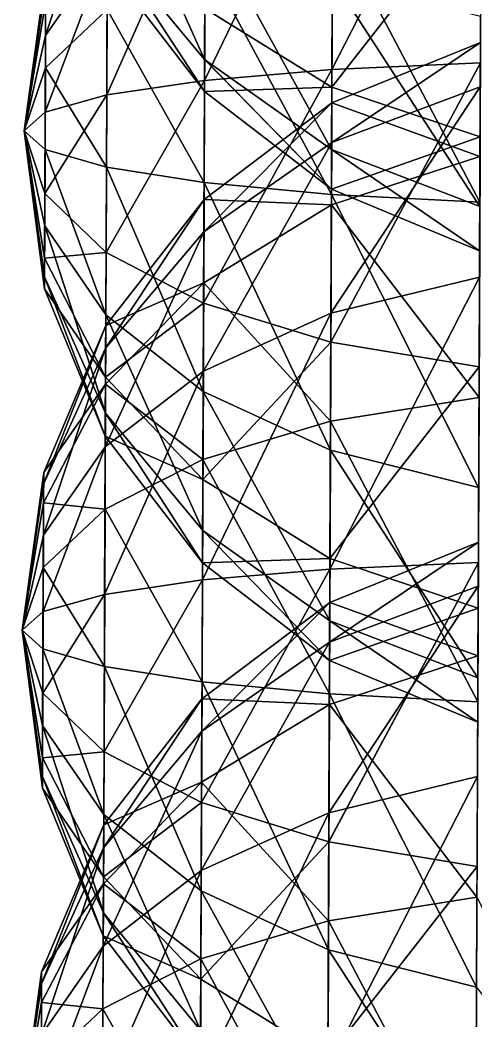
# Model space of a CAD drawing. Header units: metres. Extents: x -322 to 100, y -423 to 142.
# Drawn here: x -321.1 to -298.87, y -146.46 to -97.6 of the extents above; entities that cross this region are included whole.
import ezdxf

# ---------------------------------------------------------------- set-up
doc = ezdxf.new("R2010")
doc.units = ezdxf.units.M

msp = doc.modelspace()

# ---------------------------------------------------------------- linework, layer by layer
for points in [[(-298.59286, -85.75849, -1009.8299), (-305.83557, -87.521576, -1012.2316), (-305.88666, -100.01371, -1007.25073), (-305.88657, -100.01361, -1007.2506)], [(-298.59286, -85.75849, -1009.8299), (-305.88666, -100.01371, -1007.25073), (-298.64987, -99.69166, -1004.2744), (-298.64978, -99.69156, -1004.2743)], [(-305.83557, -87.521576, -1012.2316), (-312.0604, -90.3479, -1016.05225), (-312.1021, -100.54768, -1011.98535), (-312.10202, -100.547585, -1011.9852)], [(-305.83557, -87.521576, -1012.2316), (-312.1021, -100.54768, -1011.98535), (-305.88666, -100.01371, -1007.25073), (-305.88657, -100.01361, -1007.2506)], [(-316.82343, -89.23666, -1027.128), (-319.84763, -95.871605, -1029.9855), (-319.8578, -98.36051, -1026.8297), (-319.8577, -98.36041, -1026.8296)], [(-316.82343, -89.23666, -1027.128), (-319.8578, -98.36051, -1026.8297), (-316.8431, -94.04486, -1021.0314), (-316.84302, -94.04476, -1021.03125)], [(-312.09787, -99.517944, -609.37573), (-316.84204, -93.79035, -606.92194), (-316.82236, -88.98215, -613.0186), (-316.82227, -88.98205, -613.0185)], [(-312.09787, -99.517944, -609.37573), (-316.82236, -88.98215, -613.0186), (-312.07004, -92.71811, -617.99774), (-312.06995, -92.71801, -617.9976)], [(-312.0604, -90.3479, -1016.05225), (-316.8431, -94.04486, -1021.0314), (-316.87262, -101.257195, -1018.15564), (-316.87253, -101.257095, -1018.1555)], [(-312.0604, -90.3479, -1016.05225), (-316.87262, -101.257195, -1018.15564), (-312.1021, -100.54768, -1011.98535), (-312.10202, -100.547585, -1011.9852)], [(-305.84695, -90.31527, -577.1292), (-312.08768, -97.02893, -588.3091), (-305.89017, -100.87492, -585.45734), (-305.89008, -100.874825, -585.4572)], [(-298.61642, -91.52847, -574.3758), (-305.84695, -90.31527, -577.1292), (-305.89017, -100.87492, -585.45734), (-305.89008, -100.874825, -585.4572)], [(-298.61642, -91.52847, -574.3758), (-305.89017, -100.87492, -585.45734), (-298.6646, -103.30623, -583.6646), (-298.66452, -103.30613, -583.6645)], [(-298.67767, -106.491776, -1061.8296), (-305.85718, -92.801575, -1056.9208), (-298.61694, -91.64757, -1059.6742), (-298.61685, -91.64747, -1059.6741)], [(-305.90262, -103.923325, -611.2586), (-312.09787, -99.517944, -609.37573), (-312.07004, -92.71811, -617.99774), (-312.06995, -92.71801, -617.9976)], [(-305.9116, -106.11053, -1058.8533), (-312.078, -94.659004, -1052.5408), (-305.85718, -92.801575, -1056.9208), (-305.8571, -92.801476, -1056.9207)], [(-305.90262, -103.923325, -611.2586), (-312.07004, -92.71811, -617.99774), (-305.86856, -95.595276, -621.81836), (-305.86847, -95.59518, -621.81824)], [(-298.67767, -106.491776, -1061.8296), (-305.9116, -106.11053, -1058.8533), (-305.85718, -92.801575, -1056.9208), (-305.8571, -92.801476, -1056.9207)], [(-312.1043, -101.09581, -598.509), (-316.8466, -94.906075, -599.238), (-316.84204, -93.79035, -606.92194), (-316.84195, -93.79025, -606.9218)], [(-312.1043, -101.09581, -598.509), (-316.84204, -93.79035, -606.92194), (-312.09787, -99.517944, -609.37573), (-312.09778, -99.517845, -609.3756)], [(-316.8431, -94.04486, -1021.0314), (-319.8578, -98.36051, -1026.8297), (-319.87308, -102.093895, -1025.3411), (-319.873, -102.093796, -1025.341)], [(-316.8431, -94.04486, -1021.0314), (-319.87308, -102.093895, -1025.3411), (-316.87262, -101.257195, -1018.15564), (-316.87253, -101.257095, -1018.1555)], [(-312.12247, -105.52572, -1054.1187), (-316.85556, -97.09327, -1046.8326), (-312.078, -94.659004, -1052.5408), (-312.0779, -94.658905, -1052.5406)], [(-305.9116, -106.11053, -1058.8533), (-312.12247, -105.52572, -1054.1187), (-312.078, -94.659004, -1052.5408), (-312.0779, -94.658905, -1052.5406)], [(-312.08768, -97.02893, -588.3091), (-316.8466, -94.906075, -599.238), (-312.1043, -101.09581, -598.509), (-312.10422, -101.09571, -598.50885)], [(-319.85135, -96.782646, -1037.6964), (-320.89902, -103.000755, -1033.052), (-319.84525, -95.29407, -1033.963), (-319.84515, -95.29397, -1033.9629)], [(-319.84525, -95.29407, -1033.963), (-320.89902, -103.000755, -1033.052), (-319.84763, -95.871605, -1029.9855), (-319.84753, -95.871506, -1029.9854)], [(-298.67853, -106.70628, -612.44226), (-305.90262, -103.923325, -611.2586), (-305.86856, -95.595276, -621.81836), (-305.86847, -95.59518, -621.81824)], [(-298.67853, -106.70628, -612.44226), (-305.86856, -95.595276, -621.81836), (-298.64053, -97.41755, -624.2201), (-298.64044, -97.41745, -624.22)], [(-319.84763, -95.871605, -1029.9855), (-320.89902, -103.000755, -1033.052), (-319.8578, -98.36051, -1026.8297), (-319.8577, -98.36041, -1026.8296)], [(-319.86426, -99.93849, -1040.1854), (-320.89902, -103.000755, -1033.052), (-319.85135, -96.782646, -1037.6964), (-319.85126, -96.78255, -1037.6963)], [(-316.85556, -97.09327, -1046.8326), (-319.86426, -99.93849, -1040.1854), (-319.85135, -96.782646, -1037.6964), (-319.85126, -96.78255, -1037.6963)], [(-316.887, -104.7772, -1047.9484), (-319.86426, -99.93849, -1040.1854), (-316.85556, -97.09327, -1046.8326), (-316.85547, -97.09317, -1046.8325)], [(-312.12247, -105.52572, -1054.1187), (-316.887, -104.7772, -1047.9484), (-316.85556, -97.09327, -1046.8326), (-316.85547, -97.09317, -1046.8325)], [(-305.89017, -100.87492, -585.45734), (-312.08768, -97.02893, -588.3091), (-312.1043, -101.09581, -598.509), (-312.10422, -101.09571, -598.50885)], [(-319.8578, -98.36051, -1026.8297), (-320.89902, -103.000755, -1033.052), (-319.87308, -102.093895, -1025.3411), (-319.873, -102.093796, -1025.341)], [(-298.64578, -98.7, -868.5076), (-305.8933, -101.64668, -868.156), (-305.9012, -103.57916, -854.8469), (-305.90112, -103.57906, -854.8468)], [(-298.64578, -98.7, -868.5076), (-305.9012, -103.57916, -854.8469), (-298.6546, -100.8554, -853.6633), (-298.6545, -100.8553, -853.6632)], [(-298.66852, -104.25546, -882.4409), (-305.8933, -101.64668, -868.156), (-298.64578, -98.7, -868.5076), (-298.6457, -98.6999, -868.5075)], [(-305.91052, -105.85581, -597.9495), (-312.1043, -101.09581, -598.509), (-312.09787, -99.517944, -609.37573), (-312.09778, -99.517845, -609.3756)], [(-305.91052, -105.85581, -597.9495), (-312.09787, -99.517944, -609.37573), (-305.90262, -103.923325, -611.2586), (-305.90253, -103.923225, -611.2585)], [(-319.88052, -103.91598, -1040.763), (-320.89902, -103.000755, -1033.052), (-319.86426, -99.93849, -1040.1854), (-319.86417, -99.93839, -1040.1853)], [(-316.887, -104.7772, -1047.9484), (-319.88052, -103.91598, -1040.763), (-319.86426, -99.93849, -1040.1854), (-319.86417, -99.93839, -1040.1853)], [(-305.88666, -100.01371, -1007.25073), (-312.1021, -100.54768, -1011.98535), (-312.14655, -111.4144, -1013.56323), (-312.14645, -111.4143, -1013.5631)], [(-305.88666, -100.01371, -1007.25073), (-312.14655, -111.4144, -1013.56323), (-305.9411, -113.322655, -1009.1832), (-305.941, -113.322556, -1009.1831)], [(-298.64987, -99.69166, -1004.2744), (-305.88666, -100.01371, -1007.25073), (-305.9411, -113.322655, -1009.1832), (-305.941, -113.322556, -1009.1831)], [(-298.64987, -99.69166, -1004.2744), (-305.9411, -113.322655, -1009.1832), (-298.71057, -114.53586, -1006.4298), (-298.71048, -114.53576, -1006.4297)], [(-312.1021, -100.54768, -1011.98535), (-316.87262, -101.257195, -1018.15564), (-316.90405, -108.941124, -1019.27136), (-316.90396, -108.941025, -1019.27124)], [(-312.1021, -100.54768, -1011.98535), (-316.90405, -108.941124, -1019.27136), (-312.14655, -111.4144, -1013.56323), (-312.14645, -111.4143, -1013.5631)], [(-305.89017, -100.87492, -585.45734), (-312.1043, -101.09581, -598.509), (-305.91052, -105.85581, -597.9495), (-305.91043, -105.85571, -597.9494)], [(-298.6546, -100.8554, -853.6633), (-305.9012, -103.57916, -854.8469), (-305.9353, -111.90723, -844.2872), (-305.9352, -111.90713, -844.28705)], [(-298.6546, -100.8554, -853.6633), (-305.9353, -111.90723, -844.2872), (-298.6926, -110.14414, -841.88544), (-298.6925, -110.14404, -841.8853)], [(-298.6646, -103.30623, -583.6646), (-305.89017, -100.87492, -585.45734), (-305.91052, -105.85581, -597.9495), (-305.91043, -105.85571, -597.9494)], [(-316.87262, -101.257195, -1018.15564), (-319.87308, -102.093895, -1025.3411), (-319.88934, -106.07139, -1025.9186), (-319.88925, -106.07129, -1025.9185)], [(-316.87262, -101.257195, -1018.15564), (-319.88934, -106.07139, -1025.9186), (-316.90405, -108.941124, -1019.27136), (-316.90396, -108.941025, -1019.27124)], [(-319.87308, -102.093895, -1025.3411), (-320.89902, -103.000755, -1033.052), (-319.88934, -106.07139, -1025.9186), (-319.88925, -106.07129, -1025.9185)], [(-305.8933, -101.64668, -868.156), (-312.12585, -106.35585, -867.59656), (-312.1323, -107.933716, -856.7298), (-312.1322, -107.93362, -856.7297)], [(-305.8933, -101.64668, -868.156), (-312.1323, -107.933716, -856.7298), (-305.9012, -103.57916, -854.8469), (-305.90112, -103.57906, -854.8468)], [(-305.9137, -106.62758, -880.6482), (-312.12585, -106.35585, -867.59656), (-305.8933, -101.64668, -868.156), (-305.89322, -101.64658, -868.1559)], [(-298.66852, -104.25546, -882.4409), (-305.9137, -106.62758, -880.6482), (-305.8933, -101.64668, -868.156), (-305.89322, -101.64658, -868.1559)], [(-319.88934, -106.07139, -1025.9186), (-320.89902, -103.000755, -1033.052), (-319.90225, -109.22723, -1028.4076), (-319.90216, -109.22713, -1028.4075)], [(-319.90225, -109.22723, -1028.4076), (-320.89902, -103.000755, -1033.052), (-319.90833, -110.71581, -1032.141), (-319.90823, -110.71571, -1032.1409)], [(-319.90833, -110.71581, -1032.141), (-320.89902, -103.000755, -1033.052), (-319.90598, -110.13827, -1036.1185), (-319.90588, -110.13817, -1036.1184)], [(-319.90598, -110.13827, -1036.1185), (-320.89902, -103.000755, -1033.052), (-319.89578, -107.64936, -1039.2743), (-319.8957, -107.64926, -1039.2742)], [(-319.89578, -107.64936, -1039.2743), (-320.89902, -103.000755, -1033.052), (-319.88052, -103.91598, -1040.763), (-319.88043, -103.91588, -1040.7628)], [(-305.9012, -103.57916, -854.8469), (-312.1323, -107.933716, -856.7298), (-312.16013, -114.73355, -848.1078), (-312.16003, -114.73345, -848.10767)], [(-305.9012, -103.57916, -854.8469), (-312.16013, -114.73355, -848.1078), (-305.9353, -111.90723, -844.2872), (-305.9352, -111.90713, -844.28705)], [(-298.6646, -103.30623, -583.6646), (-305.91052, -105.85581, -597.9495), (-298.68735, -108.861694, -597.5979), (-298.68726, -108.861595, -597.5978)], [(-316.9165, -111.98953, -1045.0726), (-319.89578, -107.64936, -1039.2743), (-319.88052, -103.91598, -1040.763), (-319.88043, -103.91588, -1040.7628)], [(-316.9165, -111.98953, -1045.0726), (-319.88052, -103.91598, -1040.763), (-316.887, -104.7772, -1047.9484), (-316.8869, -104.7771, -1047.9482)], [(-298.68735, -108.861694, -597.5979), (-305.91052, -105.85581, -597.9495), (-305.90262, -103.923325, -611.2586), (-305.90253, -103.923225, -611.2585)], [(-298.68735, -108.861694, -597.5979), (-305.90262, -103.923325, -611.2586), (-298.67853, -106.70628, -612.44226), (-298.67844, -106.706184, -612.44214)], [(-298.71667, -116.03322, -891.72974), (-305.9137, -106.62758, -880.6482), (-298.66852, -104.25546, -882.4409), (-298.66843, -104.25536, -882.4408)], [(-312.16418, -115.725494, -1050.0518), (-316.9165, -111.98953, -1045.0726), (-316.887, -104.7772, -1047.9484), (-316.8869, -104.7771, -1047.9482)], [(-312.16418, -115.725494, -1050.0518), (-316.887, -104.7772, -1047.9484), (-312.12247, -105.52572, -1054.1187), (-312.12238, -105.52562, -1054.1185)], [(-305.9627, -118.60266, -1053.8723), (-312.16418, -115.725494, -1050.0518), (-312.12247, -105.52572, -1054.1187), (-312.12238, -105.52562, -1054.1185)], [(-305.9627, -118.60266, -1053.8723), (-312.12247, -105.52572, -1054.1187), (-305.9116, -106.11053, -1058.8533), (-305.9115, -106.11043, -1058.8531)], [(-316.90405, -108.941124, -1019.27136), (-319.88934, -106.07139, -1025.9186), (-319.90225, -109.22723, -1028.4076), (-319.90216, -109.22713, -1028.4075)], [(-312.12585, -106.35585, -867.59656), (-316.9186, -112.506584, -866.86755), (-316.92316, -113.62231, -859.1836), (-316.92307, -113.62221, -859.1835)], [(-312.12585, -106.35585, -867.59656), (-316.92316, -113.62231, -859.1836), (-312.1323, -107.933716, -856.7298), (-312.1322, -107.93362, -856.7297)], [(-312.1425, -110.42274, -877.79645), (-316.9186, -112.506584, -866.86755), (-312.12585, -106.35585, -867.59656), (-312.12576, -106.35575, -867.59644)], [(-305.9137, -106.62758, -880.6482), (-312.1425, -110.42274, -877.79645), (-312.12585, -106.35585, -867.59656), (-312.12576, -106.35575, -867.59644)], [(-298.73468, -120.424934, -1056.274), (-305.9627, -118.60266, -1053.8723), (-305.9116, -106.11053, -1058.8533), (-305.9115, -106.11043, -1058.8531)], [(-298.73468, -120.424934, -1056.274), (-305.9116, -106.11053, -1058.8533), (-298.67767, -106.491776, -1061.8296), (-298.67758, -106.49168, -1061.8295)], [(-305.9569, -117.187225, -888.9763), (-312.1425, -110.42274, -877.79645), (-305.9137, -106.62758, -880.6482), (-305.9136, -106.62748, -880.6481)], [(-298.71667, -116.03322, -891.72974), (-305.9569, -117.187225, -888.9763), (-305.9137, -106.62758, -880.6482), (-305.9136, -106.62748, -880.6481)], [(-305.9137, -106.62758, -880.6482), (-305.9137, -106.62758, -880.6482), (-305.9569, -117.187225, -888.9763), (-305.95682, -117.187126, -888.9762)], [(-316.9362, -116.79774, -1038.976), (-319.90598, -110.13827, -1036.1185), (-319.89578, -107.64936, -1039.2743), (-319.8957, -107.64926, -1039.2742)], [(-316.9362, -116.79774, -1038.976), (-319.89578, -107.64936, -1039.2743), (-316.9165, -111.98953, -1045.0726), (-316.9164, -111.98943, -1045.0725)], [(-312.1323, -107.933716, -856.7298), (-316.92316, -113.62231, -859.1836), (-316.94284, -118.43051, -853.0869), (-316.94275, -118.43041, -853.0868)], [(-312.1323, -107.933716, -856.7298), (-316.94284, -118.43051, -853.0869), (-312.16013, -114.73355, -848.1078), (-312.16003, -114.73345, -848.10767)], [(-316.90405, -108.941124, -1019.27136), (-319.90225, -109.22723, -1028.4076), (-316.929, -115.03774, -1024.0796), (-316.9289, -115.03764, -1024.0795)], [(-312.14655, -111.4144, -1013.56323), (-316.90405, -108.941124, -1019.27136), (-316.929, -115.03774, -1024.0796), (-316.9289, -115.03764, -1024.0795)], [(-316.929, -115.03774, -1024.0796), (-319.90225, -109.22723, -1028.4076), (-319.90833, -110.71581, -1032.141), (-319.90823, -110.71571, -1032.1409)], [(-316.94073, -117.91346, -1031.292), (-319.90833, -110.71581, -1032.141), (-319.90598, -110.13827, -1036.1185), (-319.90588, -110.13817, -1036.1184)], [(-316.94073, -117.91346, -1031.292), (-319.90598, -110.13827, -1036.1185), (-316.9362, -116.79774, -1038.976), (-316.9361, -116.79764, -1038.9758)], [(-312.17773, -119.044655, -884.5963), (-316.93036, -115.38231, -874.07996), (-312.1425, -110.42274, -877.79645), (-312.1424, -110.42264, -877.7963)], [(-312.1425, -110.42274, -877.79645), (-316.93036, -115.38231, -874.07996), (-316.9186, -112.506584, -866.86755), (-316.91852, -112.506485, -866.86743)], [(-305.9569, -117.187225, -888.9763), (-312.17773, -119.044655, -884.5963), (-312.1425, -110.42274, -877.79645), (-312.1424, -110.42264, -877.7963)], [(-312.1425, -110.42274, -877.79645), (-312.1425, -110.42274, -877.79645), (-312.17773, -119.044655, -884.5963), (-312.17764, -119.044556, -884.5962)], [(-298.6926, -110.14414, -841.88544), (-305.9353, -111.90723, -844.2872), (-305.9864, -124.39936, -839.3063), (-305.9863, -124.39926, -839.30615)], [(-298.6926, -110.14414, -841.88544), (-305.9864, -124.39936, -839.3063), (-298.7496, -124.07731, -836.32996), (-298.7495, -124.07721, -836.32983)], [(-316.929, -115.03774, -1024.0796), (-319.90833, -110.71581, -1032.141), (-316.94073, -117.91346, -1031.292), (-316.94064, -117.91336, -1031.2919)], [(-312.14655, -111.4144, -1013.56323), (-316.929, -115.03774, -1024.0796), (-312.18182, -120.036316, -1020.3631), (-312.18173, -120.03622, -1020.363)], [(-305.9411, -113.322655, -1009.1832), (-312.14655, -111.4144, -1013.56323), (-312.18182, -120.036316, -1020.3631), (-312.18173, -120.03622, -1020.363)], [(-312.19202, -122.52533, -1041.4298), (-316.9362, -116.79774, -1038.976), (-316.9165, -111.98953, -1045.0726), (-316.9164, -111.98943, -1045.0725)], [(-312.19202, -122.52533, -1041.4298), (-316.9165, -111.98953, -1045.0726), (-312.16418, -115.725494, -1050.0518), (-312.1641, -115.725395, -1050.0516)], [(-305.9353, -111.90723, -844.2872), (-312.16013, -114.73355, -848.1078), (-312.20184, -124.933334, -844.0409), (-312.20175, -124.933235, -844.0408)], [(-305.9353, -111.90723, -844.2872), (-312.20184, -124.933334, -844.0409), (-305.9864, -124.39936, -839.3063), (-305.9863, -124.39926, -839.30615)], [(-316.9186, -112.506584, -866.86755), (-319.94498, -119.67972, -866.0186), (-319.94736, -120.257256, -862.0411), (-319.94727, -120.25716, -862.04095)], [(-316.9186, -112.506584, -866.86755), (-319.94736, -120.257256, -862.0411), (-316.92316, -113.62231, -859.1836), (-316.92307, -113.62221, -859.1835)], [(-316.93036, -115.38231, -874.07996), (-319.94498, -119.67972, -866.0186), (-316.9186, -112.506584, -866.86755), (-316.91852, -112.506485, -866.86743)], [(-305.9411, -113.322655, -1009.1832), (-312.18182, -120.036316, -1020.3631), (-305.9843, -123.88231, -1017.51135), (-305.98422, -123.88221, -1017.5112)], [(-298.71057, -114.53586, -1006.4298), (-305.9411, -113.322655, -1009.1832), (-305.9843, -123.88231, -1017.51135), (-305.98422, -123.88221, -1017.5112)], [(-316.92316, -113.62231, -859.1836), (-319.94736, -120.257256, -862.0411), (-319.95752, -122.74616, -858.8852), (-319.95743, -122.74606, -858.8851)], [(-316.92316, -113.62231, -859.1836), (-319.95752, -122.74616, -858.8852), (-316.94284, -118.43051, -853.0869), (-316.94275, -118.43041, -853.0868)], [(-312.16013, -114.73355, -848.1078), (-316.94284, -118.43051, -853.0869), (-316.97235, -125.642845, -850.2112), (-316.97226, -125.642746, -850.21106)], [(-312.16013, -114.73355, -848.1078), (-316.97235, -125.642845, -850.2112), (-312.20184, -124.933334, -844.0409), (-312.20175, -124.933235, -844.0408)], [(-298.71057, -114.53586, -1006.4298), (-305.9843, -123.88231, -1017.51135), (-298.75876, -126.313614, -1015.7186), (-298.75867, -126.313515, -1015.7185)], [(-312.18182, -120.036316, -1020.3631), (-316.929, -115.03774, -1024.0796), (-316.94073, -117.91346, -1031.292), (-316.94064, -117.91336, -1031.2919)], [(-316.9553, -121.47892, -878.8882), (-319.95108, -121.1683, -869.752), (-316.93036, -115.38231, -874.07996), (-316.93027, -115.38221, -874.07983)], [(-316.93036, -115.38231, -874.07996), (-319.95108, -121.1683, -869.752), (-319.94498, -119.67972, -866.0186), (-319.9449, -119.67962, -866.0185)], [(-312.17773, -119.044655, -884.5963), (-316.9553, -121.47892, -878.8882), (-316.93036, -115.38231, -874.07996), (-316.93027, -115.38221, -874.07983)], [(-316.93036, -115.38231, -874.07996), (-316.93036, -115.38231, -874.07996), (-316.9553, -121.47892, -878.8882), (-316.9552, -121.47882, -878.88806)], [(-305.99677, -126.93071, -1043.3126), (-312.19202, -122.52533, -1041.4298), (-312.16418, -115.725494, -1050.0518), (-312.1641, -115.725395, -1050.0516)], [(-305.99677, -126.93071, -1043.3126), (-312.16418, -115.725494, -1050.0518), (-305.9627, -118.60266, -1053.8723), (-305.96262, -118.60256, -1053.8722)], [(-298.7774, -130.87743, -893.88513), (-305.9569, -117.187225, -888.9763), (-298.71667, -116.03322, -891.72974), (-298.71658, -116.03312, -891.7296)], [(-312.19846, -124.103195, -1030.563), (-316.94073, -117.91346, -1031.292), (-316.9362, -116.79774, -1038.976), (-316.9361, -116.79764, -1038.9758)], [(-312.19846, -124.103195, -1030.563), (-316.9362, -116.79774, -1038.976), (-312.19202, -122.52533, -1041.4298), (-312.19193, -122.52523, -1041.4297)], [(-306.01132, -130.49619, -890.9088), (-312.17773, -119.044655, -884.5963), (-305.9569, -117.187225, -888.9763), (-305.95682, -117.187126, -888.9762)], [(-298.7774, -130.87743, -893.88513), (-306.01132, -130.49619, -890.9088), (-305.9569, -117.187225, -888.9763), (-305.95682, -117.187126, -888.9762)], [(-312.18182, -120.036316, -1020.3631), (-316.94073, -117.91346, -1031.292), (-312.19846, -124.103195, -1030.563), (-312.19836, -124.103096, -1030.5629)], [(-316.94284, -118.43051, -853.0869), (-319.95752, -122.74616, -858.8852), (-319.9728, -126.479546, -857.3966), (-319.97272, -126.47945, -857.3965)], [(-316.94284, -118.43051, -853.0869), (-319.9728, -126.479546, -857.3966), (-316.97235, -125.642845, -850.2112), (-316.97226, -125.642746, -850.21106)], [(-298.77267, -129.71367, -1044.4962), (-305.99677, -126.93071, -1043.3126), (-305.9627, -118.60266, -1053.8723), (-305.96262, -118.60256, -1053.8722)], [(-298.77267, -129.71367, -1044.4962), (-305.9627, -118.60266, -1053.8723), (-298.73468, -120.424934, -1056.274), (-298.7346, -120.424835, -1056.2739)], [(-312.2222, -129.91136, -886.1742), (-316.9553, -121.47892, -878.8882), (-312.17773, -119.044655, -884.5963), (-312.17764, -119.044556, -884.5962)], [(-306.01132, -130.49619, -890.9088), (-312.2222, -129.91136, -886.1742), (-312.17773, -119.044655, -884.5963), (-312.17764, -119.044556, -884.5962)], [(-319.95108, -121.1683, -869.752), (-320.99875, -127.386406, -865.10754), (-319.94498, -119.67972, -866.0186), (-319.9449, -119.67962, -866.0185)], [(-319.94498, -119.67972, -866.0186), (-320.99875, -127.386406, -865.10754), (-319.94736, -120.257256, -862.0411), (-319.94727, -120.25716, -862.04095)], [(-305.9843, -123.88231, -1017.51135), (-312.18182, -120.036316, -1020.3631), (-312.19846, -124.103195, -1030.563), (-312.19836, -124.103096, -1030.5629)], [(-319.94736, -120.257256, -862.0411), (-320.99875, -127.386406, -865.10754), (-319.95752, -122.74616, -858.8852), (-319.95743, -122.74606, -858.8851)], [(-319.964, -124.32414, -872.24097), (-320.99875, -127.386406, -865.10754), (-319.95108, -121.1683, -869.752), (-319.951, -121.1682, -869.7519)], [(-316.9553, -121.47892, -878.8882), (-319.964, -124.32414, -872.24097), (-319.95108, -121.1683, -869.752), (-319.951, -121.1682, -869.7519)], [(-316.98672, -129.16284, -880.0039), (-319.964, -124.32414, -872.24097), (-316.9553, -121.47892, -878.8882), (-316.9552, -121.47882, -878.88806)], [(-312.2222, -129.91136, -886.1742), (-316.98672, -129.16284, -880.0039), (-316.9553, -121.47892, -878.8882), (-316.9552, -121.47882, -878.88806)], [(-306.00467, -128.8632, -1030.0035), (-312.19846, -124.103195, -1030.563), (-312.19202, -122.52533, -1041.4298), (-312.19193, -122.52523, -1041.4297)], [(-306.00467, -128.8632, -1030.0035), (-312.19202, -122.52533, -1041.4298), (-305.99677, -126.93071, -1043.3126), (-305.99667, -126.93061, -1043.3125)], [(-319.95752, -122.74616, -858.8852), (-320.99875, -127.386406, -865.10754), (-319.9728, -126.479546, -857.3966), (-319.97272, -126.47945, -857.3965)], [(-298.74554, -123.08565, -700.5632), (-305.99307, -126.03233, -700.21155), (-306.00098, -127.96481, -686.90247), (-306.0009, -127.964714, -686.90234)], [(-298.74554, -123.08565, -700.5632), (-306.00098, -127.96481, -686.90247), (-298.75436, -125.24105, -685.7189), (-298.75427, -125.24095, -685.71875)], [(-298.76828, -128.64111, -714.49646), (-305.99307, -126.03233, -700.21155), (-298.74554, -123.08565, -700.5632), (-298.74545, -123.08555, -700.56305)], [(-305.9843, -123.88231, -1017.51135), (-312.19846, -124.103195, -1030.563), (-306.00467, -128.8632, -1030.0035), (-306.00458, -128.8631, -1030.0034)], [(-298.7496, -124.07731, -836.32996), (-305.9864, -124.39936, -839.3063), (-306.04083, -137.70831, -841.2388), (-306.04074, -137.7082, -841.23865)], [(-298.7496, -124.07731, -836.32996), (-306.04083, -137.70831, -841.2388), (-298.8103, -138.92151, -838.48535), (-298.8102, -138.9214, -838.4852)], [(-298.75876, -126.313614, -1015.7186), (-305.9843, -123.88231, -1017.51135), (-306.00467, -128.8632, -1030.0035), (-306.00458, -128.8631, -1030.0034)], [(-319.98026, -128.30164, -872.8185), (-320.99875, -127.386406, -865.10754), (-319.964, -124.32414, -872.24097), (-319.9639, -124.32404, -872.24084)], [(-316.98672, -129.16284, -880.0039), (-319.98026, -128.30164, -872.8185), (-319.964, -124.32414, -872.24097), (-319.9639, -124.32404, -872.24084)], [(-305.9864, -124.39936, -839.3063), (-312.20184, -124.933334, -844.0409), (-312.24628, -135.80005, -845.6188), (-312.2462, -135.79994, -845.61865)], [(-305.9864, -124.39936, -839.3063), (-312.24628, -135.80005, -845.6188), (-306.04083, -137.70831, -841.2388), (-306.04074, -137.7082, -841.23865)], [(-312.20184, -124.933334, -844.0409), (-316.97235, -125.642845, -850.2112), (-317.00378, -133.32677, -851.3269), (-317.0037, -133.32666, -851.3268)], [(-312.20184, -124.933334, -844.0409), (-317.00378, -133.32677, -851.3269), (-312.24628, -135.80005, -845.6188), (-312.2462, -135.79994, -845.61865)], [(-298.75436, -125.24105, -685.7189), (-306.00098, -127.96481, -686.90247), (-306.03506, -136.29288, -676.3427), (-306.03497, -136.29277, -676.3426)], [(-298.75436, -125.24105, -685.7189), (-306.03506, -136.29288, -676.3427), (-298.79236, -134.52979, -673.941), (-298.79227, -134.52968, -673.94086)], [(-316.97235, -125.642845, -850.2112), (-319.9728, -126.479546, -857.3966), (-319.98907, -130.45703, -857.9741), (-319.98898, -130.45692, -857.974)], [(-316.97235, -125.642845, -850.2112), (-319.98907, -130.45703, -857.9741), (-317.00378, -133.32677, -851.3269), (-317.0037, -133.32666, -851.3268)], [(-305.99307, -126.03233, -700.21155), (-312.22562, -130.7415, -699.6521), (-312.23206, -132.31937, -688.78534), (-312.23196, -132.31926, -688.7852)], [(-305.99307, -126.03233, -700.21155), (-312.23206, -132.31937, -688.78534), (-306.00098, -127.96481, -686.90247), (-306.0009, -127.964714, -686.90234)], [(-306.01346, -131.01323, -712.70374), (-312.22562, -130.7415, -699.6521), (-305.99307, -126.03233, -700.21155), (-305.99298, -126.032234, -700.2114)], [(-298.76828, -128.64111, -714.49646), (-306.01346, -131.01323, -712.70374), (-305.99307, -126.03233, -700.21155), (-305.99298, -126.032234, -700.2114)], [(-319.9728, -126.479546, -857.3966), (-320.99875, -127.386406, -865.10754), (-319.98907, -130.45703, -857.9741), (-319.98898, -130.45692, -857.974)], [(-298.75876, -126.313614, -1015.7186), (-306.00467, -128.8632, -1030.0035), (-298.7815, -131.86908, -1029.6519), (-298.7814, -131.86897, -1029.6517)], [(-298.7815, -131.86908, -1029.6519), (-306.00467, -128.8632, -1030.0035), (-305.99677, -126.93071, -1043.3126), (-305.99667, -126.93061, -1043.3125)], [(-298.7815, -131.86908, -1029.6519), (-305.99677, -126.93071, -1043.3126), (-298.77267, -129.71367, -1044.4962), (-298.77258, -129.71356, -1044.4961)], [(-319.98907, -130.45703, -857.9741), (-320.99875, -127.386406, -865.10754), (-320.00198, -133.61288, -860.4631), (-320.0019, -133.61278, -860.46295)], [(-320.00198, -133.61288, -860.4631), (-320.99875, -127.386406, -865.10754), (-320.00806, -135.10146, -864.1965), (-320.00797, -135.10135, -864.19635)], [(-320.00806, -135.10146, -864.1965), (-320.99875, -127.386406, -865.10754), (-320.0057, -134.52393, -868.174), (-320.0056, -134.52382, -868.1739)], [(-320.0057, -134.52393, -868.174), (-320.99875, -127.386406, -865.10754), (-319.9955, -132.035, -871.3299), (-319.99542, -132.0349, -871.3298)], [(-319.9955, -132.035, -871.3299), (-320.99875, -127.386406, -865.10754), (-319.98026, -128.30164, -872.8185), (-319.98016, -128.30153, -872.81836)], [(-306.00098, -127.96481, -686.90247), (-312.23206, -132.31937, -688.78534), (-312.2599, -139.1192, -680.1633), (-312.2598, -139.1191, -680.1632)], [(-306.00098, -127.96481, -686.90247), (-312.2599, -139.1192, -680.1633), (-306.03506, -136.29288, -676.3427), (-306.03497, -136.29277, -676.3426)], [(-317.01624, -136.37518, -877.1282), (-319.9955, -132.035, -871.3299), (-319.98026, -128.30164, -872.8185), (-319.98016, -128.30153, -872.81836)], [(-317.01624, -136.37518, -877.1282), (-319.98026, -128.30164, -872.8185), (-316.98672, -129.16284, -880.0039), (-316.98663, -129.16273, -880.0038)], [(-298.81644, -140.41887, -723.7853), (-306.01346, -131.01323, -712.70374), (-298.76828, -128.64111, -714.49646), (-298.7682, -128.641, -714.49634)], [(-312.26392, -140.11115, -882.1073), (-317.01624, -136.37518, -877.1282), (-316.98672, -129.16284, -880.0039), (-316.98663, -129.16273, -880.0038)], [(-312.26392, -140.11115, -882.1073), (-316.98672, -129.16284, -880.0039), (-312.2222, -129.91136, -886.1742), (-312.2221, -129.91125, -886.1741)], [(-306.06244, -142.98831, -885.9279), (-312.26392, -140.11115, -882.1073), (-312.2222, -129.91136, -886.1742), (-312.2221, -129.91125, -886.1741)], [(-306.06244, -142.98831, -885.9279), (-312.2222, -129.91136, -886.1742), (-306.01132, -130.49619, -890.9088), (-306.01123, -130.49608, -890.9087)], [(-317.00378, -133.32677, -851.3269), (-319.98907, -130.45703, -857.9741), (-320.00198, -133.61288, -860.4631), (-320.0019, -133.61278, -860.46295)], [(-312.22562, -130.7415, -699.6521), (-317.01837, -136.89224, -698.9231), (-317.02292, -138.00795, -691.23914), (-317.02283, -138.00784, -691.239)], [(-312.22562, -130.7415, -699.6521), (-317.02292, -138.00795, -691.23914), (-312.23206, -132.31937, -688.78534), (-312.23196, -132.31926, -688.7852)], [(-312.24225, -134.80838, -709.852), (-317.01837, -136.89224, -698.9231), (-312.22562, -130.7415, -699.6521), (-312.22552, -130.7414, -699.652)], [(-306.01346, -131.01323, -712.70374), (-312.24225, -134.80838, -709.852), (-312.22562, -130.7415, -699.6521), (-312.22552, -130.7414, -699.652)], [(-298.8344, -144.81058, -888.32965), (-306.06244, -142.98831, -885.9279), (-306.01132, -130.49619, -890.9088), (-306.01123, -130.49608, -890.9087)], [(-298.8344, -144.81058, -888.32965), (-306.01132, -130.49619, -890.9088), (-298.7774, -130.87743, -893.88513), (-298.7773, -130.87732, -893.885)], [(-306.05664, -141.57288, -721.03186), (-312.24225, -134.80838, -709.852), (-306.01346, -131.01323, -712.70374), (-306.01337, -131.01312, -712.7036)], [(-298.81644, -140.41887, -723.7853), (-306.05664, -141.57288, -721.03186), (-306.01346, -131.01323, -712.70374), (-306.01337, -131.01312, -712.7036)], [(-306.01346, -131.01323, -712.70374), (-306.01346, -131.01323, -712.70374), (-306.05664, -141.57288, -721.03186), (-306.05655, -141.57277, -721.03174)], [(-317.03592, -141.1834, -871.0315), (-320.0057, -134.52393, -868.174), (-319.9955, -132.035, -871.3299), (-319.99542, -132.0349, -871.3298)], [(-317.03592, -141.1834, -871.0315), (-319.9955, -132.035, -871.3299), (-317.01624, -136.37518, -877.1282), (-317.01614, -136.37508, -877.12805)], [(-312.23206, -132.31937, -688.78534), (-317.02292, -138.00795, -691.23914), (-317.0426, -142.81616, -685.14246), (-317.0425, -142.81606, -685.14233)], [(-312.23206, -132.31937, -688.78534), (-317.0426, -142.81616, -685.14246), (-312.2599, -139.1192, -680.1633), (-312.2598, -139.1191, -680.1632)], [(-317.00378, -133.32677, -851.3269), (-320.00198, -133.61288, -860.4631), (-317.02872, -139.42339, -856.13513), (-317.02863, -139.42328, -856.135)], [(-312.24628, -135.80005, -845.6188), (-317.00378, -133.32677, -851.3269), (-317.02872, -139.42339, -856.13513), (-317.02863, -139.42328, -856.135)], [(-317.02872, -139.42339, -856.13513), (-320.00198, -133.61288, -860.4631), (-320.00806, -135.10146, -864.1965), (-320.00797, -135.10135, -864.19635)], [(-317.04047, -142.2991, -863.34753), (-320.00806, -135.10146, -864.1965), (-320.0057, -134.52393, -868.174), (-320.0056, -134.52382, -868.1739)], [(-317.04047, -142.2991, -863.34753), (-320.0057, -134.52393, -868.174), (-317.03592, -141.1834, -871.0315), (-317.03583, -141.18329, -871.0314)], [(-312.27753, -143.4303, -716.65186), (-317.03012, -139.76796, -706.1355), (-312.24225, -134.80838, -709.852), (-312.24216, -134.80827, -709.85187)], [(-312.24225, -134.80838, -709.852), (-317.03012, -139.76796, -706.1355), (-317.01837, -136.89224, -698.9231), (-317.01828, -136.89214, -698.923)], [(-306.05664, -141.57288, -721.03186), (-312.27753, -143.4303, -716.65186), (-312.24225, -134.80838, -709.852), (-312.24216, -134.80827, -709.85187)], [(-312.24225, -134.80838, -709.852), (-312.24225, -134.80838, -709.852), (-312.27753, -143.4303, -716.65186), (-312.27744, -143.43019, -716.65173)], [(-298.79236, -134.52979, -673.941), (-306.03506, -136.29288, -676.3427), (-306.08615, -148.785, -671.3618), (-306.08606, -148.7849, -671.3617)], [(-298.79236, -134.52979, -673.941), (-306.08615, -148.785, -671.3618), (-298.84937, -148.46295, -668.3855), (-298.84927, -148.46284, -668.3854)], [(-317.02872, -139.42339, -856.13513), (-320.00806, -135.10146, -864.1965), (-317.04047, -142.2991, -863.34753), (-317.04037, -142.299, -863.3474)], [(-312.24628, -135.80005, -845.6188), (-317.02872, -139.42339, -856.13513), (-312.28156, -144.42197, -852.41864), (-312.28146, -144.42186, -852.4185)], [(-306.04083, -137.70831, -841.2388), (-312.24628, -135.80005, -845.6188), (-312.28156, -144.42197, -852.41864), (-312.28146, -144.42186, -852.4185)], [(-306.03506, -136.29288, -676.3427), (-312.2599, -139.1192, -680.1633), (-312.3016, -149.31898, -676.09644), (-312.3015, -149.31888, -676.0963)], [(-306.03506, -136.29288, -676.3427), (-312.3016, -149.31898, -676.09644), (-306.08615, -148.785, -671.3618), (-306.08606, -148.7849, -671.3617)], [(-312.29175, -146.91098, -873.4853), (-317.03592, -141.1834, -871.0315), (-317.01624, -136.37518, -877.1282), (-317.01614, -136.37508, -877.12805)], [(-312.29175, -146.91098, -873.4853), (-317.01624, -136.37518, -877.1282), (-312.26392, -140.11115, -882.1073), (-312.26382, -140.11104, -882.1072)], [(-317.01837, -136.89224, -698.9231), (-320.04474, -144.06537, -698.07416), (-320.04712, -144.6429, -694.0966), (-320.04703, -144.64279, -694.0965)], [(-317.01837, -136.89224, -698.9231), (-320.04712, -144.6429, -694.0966), (-317.02292, -138.00795, -691.23914), (-317.02283, -138.00784, -691.239)], [(-317.03012, -139.76796, -706.1355), (-320.04474, -144.06537, -698.07416), (-317.01837, -136.89224, -698.9231), (-317.01828, -136.89214, -698.923)], [(-306.04083, -137.70831, -841.2388), (-312.28156, -144.42197, -852.41864), (-306.08405, -148.26796, -849.5669), (-306.08395, -148.26785, -849.5668)], [(-298.8103, -138.92151, -838.48535), (-306.04083, -137.70831, -841.2388), (-306.08405, -148.26796, -849.5669), (-306.08395, -148.26785, -849.5668)], [(-317.02292, -138.00795, -691.23914), (-320.04712, -144.6429, -694.0966), (-320.05728, -147.13182, -690.94073), (-320.0572, -147.13171, -690.9406)], [(-317.02292, -138.00795, -691.23914), (-320.05728, -147.13182, -690.94073), (-317.0426, -142.81616, -685.14246), (-317.0425, -142.81606, -685.14233)], [(-312.2599, -139.1192, -680.1633), (-317.0426, -142.81616, -685.14246), (-317.0721, -150.0285, -682.2667), (-317.07202, -150.0284, -682.2666)], [(-312.2599, -139.1192, -680.1633), (-317.0721, -150.0285, -682.2667), (-312.3016, -149.31898, -676.09644), (-312.3015, -149.31888, -676.0963)], [(-298.8103, -138.92151, -838.48535), (-306.08405, -148.26796, -849.5669), (-298.8585, -150.69926, -847.7742), (-298.8584, -150.69916, -847.77405)], [(-312.28156, -144.42197, -852.41864), (-317.02872, -139.42339, -856.13513), (-317.04047, -142.2991, -863.34753), (-317.04037, -142.299, -863.3474)], [(-317.05505, -145.86458, -710.9437), (-320.05084, -145.55396, -701.80756), (-317.03012, -139.76796, -706.1355), (-317.03003, -139.76785, -706.1354)], [(-317.03012, -139.76796, -706.1355), (-320.05084, -145.55396, -701.80756), (-320.04474, -144.06537, -698.07416), (-320.04465, -144.06526, -698.07404)], [(-312.27753, -143.4303, -716.65186), (-317.05505, -145.86458, -710.9437), (-317.03012, -139.76796, -706.1355), (-317.03003, -139.76785, -706.1354)], [(-317.03012, -139.76796, -706.1355), (-317.03012, -139.76796, -706.1355), (-317.05505, -145.86458, -710.9437), (-317.05496, -145.86447, -710.9436)], [(-306.0965, -151.31636, -875.36816), (-312.29175, -146.91098, -873.4853), (-312.26392, -140.11115, -882.1073), (-312.26382, -140.11104, -882.1072)], [(-306.0965, -151.31636, -875.36816), (-312.26392, -140.11115, -882.1073), (-306.06244, -142.98831, -885.9279), (-306.06235, -142.9882, -885.9278)], [(-298.87717, -155.26308, -725.9407), (-306.05664, -141.57288, -721.03186), (-298.81644, -140.41887, -723.7853), (-298.81635, -140.41876, -723.78516)], [(-291.11316, -155.41478, -726.9559), (-298.87717, -155.26308, -725.9407), (-298.81644, -140.41887, -723.7853), (-298.81635, -140.41876, -723.78516)], [(-312.2982, -148.48885, -862.6185), (-317.04047, -142.2991, -863.34753), (-317.03592, -141.1834, -871.0315), (-317.03583, -141.18329, -871.0314)], [(-312.2982, -148.48885, -862.6185), (-317.03592, -141.1834, -871.0315), (-312.29175, -146.91098, -873.4853), (-312.29166, -146.91087, -873.48517)], [(-306.11108, -154.88184, -722.96436), (-312.27753, -143.4303, -716.65186), (-306.05664, -141.57288, -721.03186), (-306.05655, -141.57277, -721.03174)], [(-298.87717, -155.26308, -725.9407), (-306.11108, -154.88184, -722.96436), (-306.05664, -141.57288, -721.03186), (-306.05655, -141.57277, -721.03174)], [(-312.28156, -144.42197, -852.41864), (-317.04047, -142.2991, -863.34753), (-312.2982, -148.48885, -862.6185), (-312.2981, -148.48874, -862.6184)], [(-317.0426, -142.81616, -685.14246), (-320.05728, -147.13182, -690.94073), (-320.07257, -150.86519, -689.45215), (-320.07248, -150.86508, -689.452)], [(-317.0426, -142.81616, -685.14246), (-320.07257, -150.86519, -689.45215), (-317.0721, -150.0285, -682.2667), (-317.07202, -150.0284, -682.2666)], [(-298.8724, -154.09932, -876.5518), (-306.0965, -151.31636, -875.36816), (-306.06244, -142.98831, -885.9279), (-306.06235, -142.9882, -885.9278)], [(-298.8724, -154.09932, -876.5518), (-306.06244, -142.98831, -885.9279), (-298.8344, -144.81058, -888.32965), (-298.83432, -144.81047, -888.3295)], [(-312.32196, -154.29701, -718.22974), (-317.05505, -145.86458, -710.9437), (-312.27753, -143.4303, -716.65186), (-312.27744, -143.43019, -716.65173)], [(-306.11108, -154.88184, -722.96436), (-312.32196, -154.29701, -718.22974), (-312.27753, -143.4303, -716.65186), (-312.27744, -143.43019, -716.65173)], [(-320.05084, -145.55396, -701.80756), (-321.0985, -151.77206, -697.1631), (-320.04474, -144.06537, -698.07416), (-320.04465, -144.06526, -698.07404)], [(-320.04474, -144.06537, -698.07416), (-321.0985, -151.77206, -697.1631), (-320.04712, -144.6429, -694.0966), (-320.04703, -144.64279, -694.0965)], [(-306.08405, -148.26796, -849.5669), (-312.28156, -144.42197, -852.41864), (-312.2982, -148.48885, -862.6185), (-312.2981, -148.48874, -862.6184)], [(-320.04712, -144.6429, -694.0966), (-321.0985, -151.77206, -697.1631), (-320.05728, -147.13182, -690.94073), (-320.0572, -147.13171, -690.9406)], [(-291.11172, -155.0702, -876.9555), (-298.8724, -154.09932, -876.5518), (-298.8344, -144.81058, -888.32965), (-298.83432, -144.81047, -888.3295)], [(-320.06375, -148.7098, -704.2965), (-321.0985, -151.77206, -697.1631), (-320.05084, -145.55396, -701.80756), (-320.05075, -145.55385, -701.80743)], [(-317.05505, -145.86458, -710.9437), (-320.06375, -148.7098, -704.2965), (-320.05084, -145.55396, -701.80756), (-320.05075, -145.55385, -701.80743)], [(-317.0865, -153.5485, -712.05945), (-320.06375, -148.7098, -704.2965), (-317.05505, -145.86458, -710.9437), (-317.05496, -145.86447, -710.9436)], [(-312.32196, -154.29701, -718.22974), (-317.0865, -153.5485, -712.05945), (-317.05505, -145.86458, -710.9437), (-317.05496, -145.86447, -710.9436)]]:
    msp.add_3dface(points)

doc.saveas('drawing.dxf')
